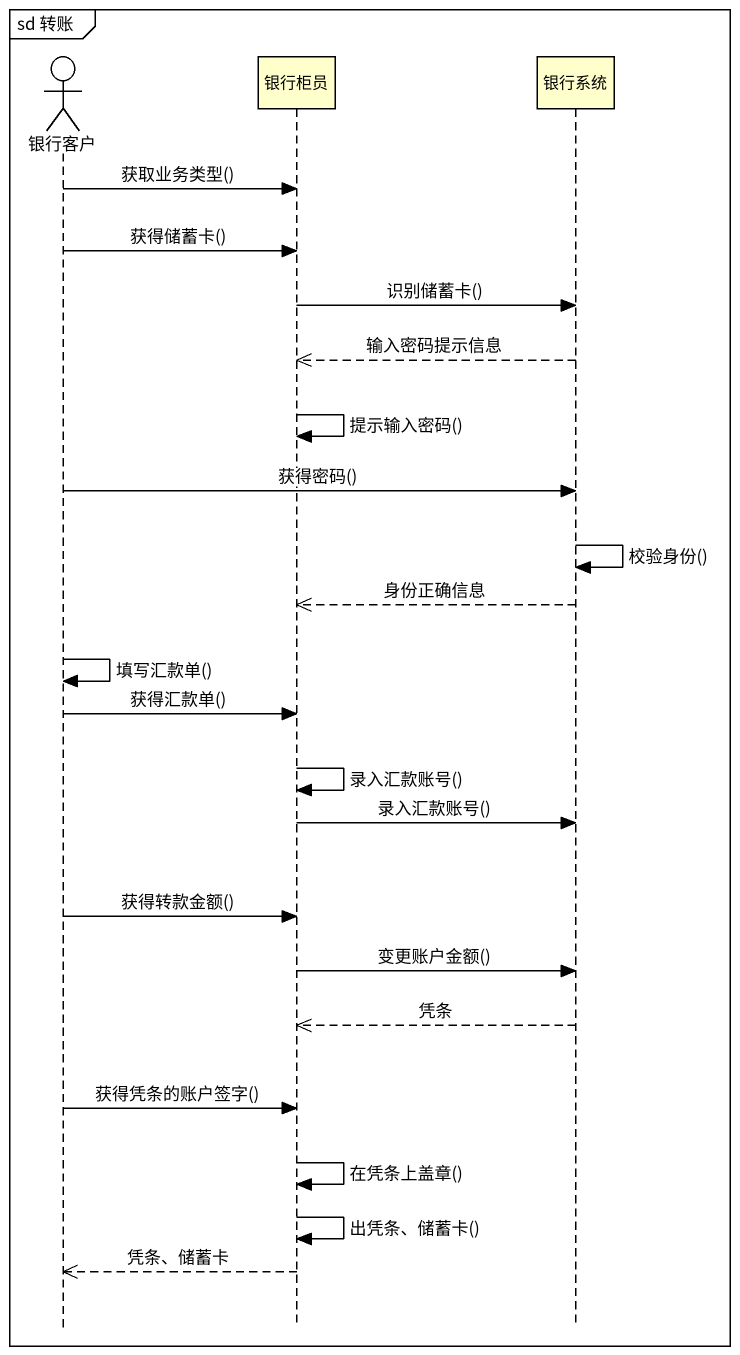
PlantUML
@startuml
mainframe sd 转账
hide footbox
actor 银行客户
participant 银行柜员
participant 银行系统

银行客户 -> 银行柜员 : 获取业务类型()
银行客户 -> 银行柜员 : 获得储蓄卡()
银行柜员 -> 银行系统 : 识别储蓄卡()
银行系统 -->> 银行柜员 : 输入密码提示信息
银行柜员 -> 银行柜员 : 提示输入密码()
银行客户 -> 银行系统 : 获得密码()
银行系统 -> 银行系统 : 校验身份()
银行系统 -->> 银行柜员 : 身份正确信息
银行客户 -> 银行客户 : 填写汇款单()
银行客户 -> 银行柜员 : 获得汇款单()
银行柜员 -> 银行柜员 : 录入汇款账号()
银行柜员 -> 银行系统 : 录入汇款账号()
银行客户 -> 银行柜员 : 获得转款金额()
银行柜员 -> 银行系统 : 变更账户金额()
银行系统 -->> 银行柜员 : 凭条
银行客户 -> 银行柜员 : 获得凭条的账户签字()
银行柜员 -> 银行柜员 : 在凭条上盖章()
银行柜员 -> 银行柜员 : 出凭条、储蓄卡()
银行柜员 -->> 银行客户 : 凭条、储蓄卡
@enduml
